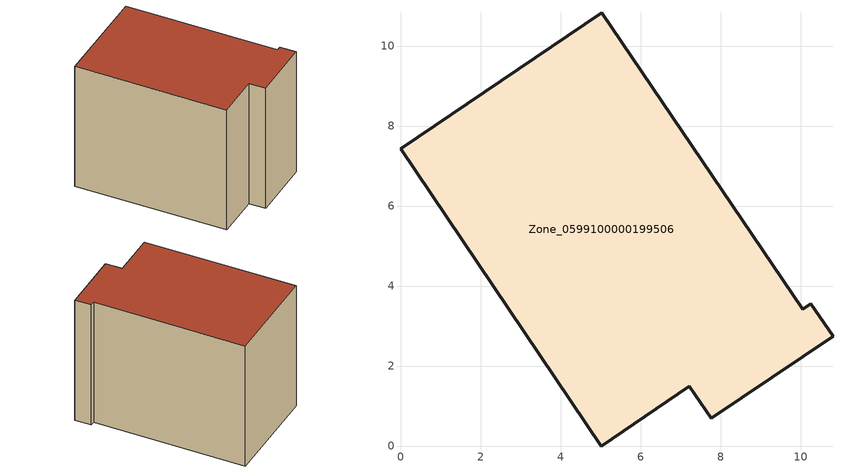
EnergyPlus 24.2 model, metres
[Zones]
Zone_0599100000199506
 floor ground (C_G): 7.22,1.5 5.02,0 0,7.43 5.03,10.83 10.05,3.42 10.26,3.56 10.81,2.75 7.77,0.69 z0
 wall outside (C_F): 5.03,10.83 0,7.43 5.02,0 7.22,1.5 7.77,0.69 10.81,2.75 10.26,3.56 10.05,3.42 5.03,10.83 z0:7.82
 roof outside (C_R): 10.05,3.42 5.03,10.83 0,7.43 5.02,0 7.22,1.5 7.77,0.69 10.81,2.75 10.26,3.56 z7.82
[BUILDING]
Pand.0599100000199506: North Axis=0; Terrain=City; Loads Convergence Tolerance Value=0.04; Temperature Convergence Tolerance Value=0.4; Solar Distribution=FullExterior; Maximum Number of Warmup Days=25; Minimum Number of Warmup Days=1
[Site:Location]
Rotterdam.The.Hague.AP_ZH_NLD Design_Conditions: Latitude=51.96; Longitude=4.45; Time Zone=1; Elevation=-4.5
[SITE:GROUNDTEMPERATURE:BUILDINGSURFACE]
18, 18, 18, 18, 18, 18, 18, 18, 18, 18, 18, 18
[MATERIAL] Thermal Absorptance=0.9; Solar Absorptance=0.7; Visible Absorptance=0.7
Name | Roughness | Thickness | Conductivity | Density | Specific Heat
G.TI.1965-1974 | MediumSmooth | 0.15 | 0.882353 | 540 | 1210
F.TI.1965-1974 | Rough | 0.3 | 0.697674 | 1920 | 840
R.TI.1965-1974 | MediumRough | 0.2 | 0.232558 | 1500 | 1000
[CONSTRUCTION]
C_G: G.TI.1965-1974
C_F: F.TI.1965-1974
C_R: R.TI.1965-1974
[ZONE]
Zone_0599100000199506: Type=1; Multiplier=1; Ceiling Height=Autocalculate; Volume=Autocalculate; Floor Area=autocalculate; Part of Total Floor Area=Yes
[ZONEINFILTRATION:DESIGNFLOWRATE]
Infil_Zone_0599100000199506: Zone or ZoneList or Space or SpaceList=Zone_0599100000199506; Schedule=AlwaysOn; Design Flow Rate Calculation Method=Flow/Area; Flow Rate per Floor Area=0.003; Constant Term Coefficient=1; Temperature Term Coefficient=0; Velocity Term Coefficient=0; Velocity Squared Term Coefficient=0
[HVACTEMPLATE:ZONE:IDEALLOADSAIRSYSTEM]
Zone_0599100000199506: Maximum Heating Supply Air Temperature=50; Minimum Cooling Supply Air Temperature=13; Maximum Heating Supply Air Humidity Ratio=0.0156; Minimum Cooling Supply Air Humidity Ratio=0.0077; Heating Limit=NoLimit; Cooling Limit=NoLimit; Dehumidification Control Type=ConstantSensibleHeatRatio; Cooling Sensible Heat Ratio=0.7; Dehumidification Setpoint=60; Humidification Control Type=None; Humidification Setpoint=30; Outdoor Air Method=None; Outdoor Air Flow Rate per Person=0.00944; Outdoor Air Flow Rate per Zone Floor Area=0; Outdoor Air Flow Rate per Zone=0; Demand Controlled Ventilation Type=None; Outdoor Air Economizer Type=NoEconomizer; Heat Recovery Type=None; Sensible Heat Recovery Effectiveness=0.7; Latent Heat Recovery Effectiveness=0.65
[ZONECONTROL:THERMOSTAT]
ThermostatControl_Zone_0599100000199506: Zone or ZoneList=Zone_0599100000199506; Control Type Schedule=DualSetpointControlType; Control 1=Thermostat_Zone_0599100000199506; Temperature Difference Between Cutout And Setpoint=0
[THERMOSTATSETPOINT:DUALSETPOINT]
Thermostat_Zone_0599100000199506: Heating Setpoint Temperature Schedule=HeatingSetpoint_Zone_0599100000199506; Cooling Setpoint Temperature Schedule=CoolingSetpoint_Zone_0599100000199506
[SCHEDULE:COMPACT]
HeatingSetpoint_Zone_0599100000199506: Through: 12/31, For: AllDays, Until: 24:00, 21
CoolingSetpoint_Zone_0599100000199506: Through: 12/31, For: AllDays, Until: 24:00, 24
DualSetpointControlType: Through: 12/31, For: AllDays, Until: 24:00, 4
AlwaysOn: Through: 12/31, For: AllDays, Until: 24:00, 1
